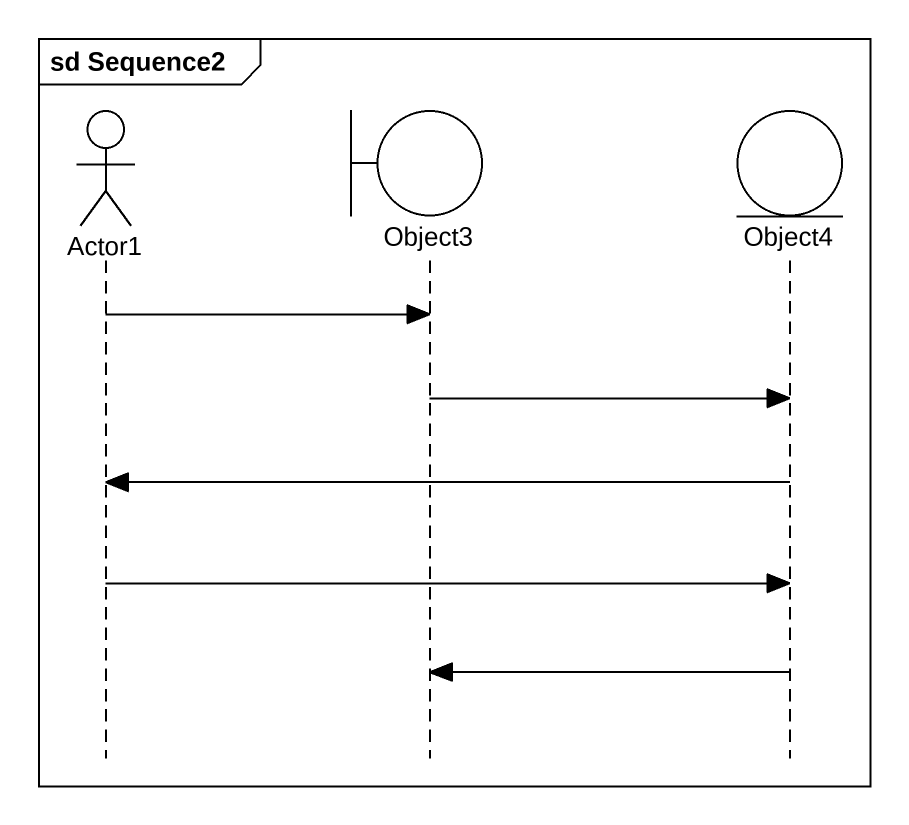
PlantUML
@startuml
mainframe sd Sequence2
hide footbox
actor Actor1
boundary Object3
entity Object4

Actor1 -> Object3
Object3 -> Object4
Object4 -> Actor1
Actor1 -> Object4
Object4 -> Object3
@enduml
